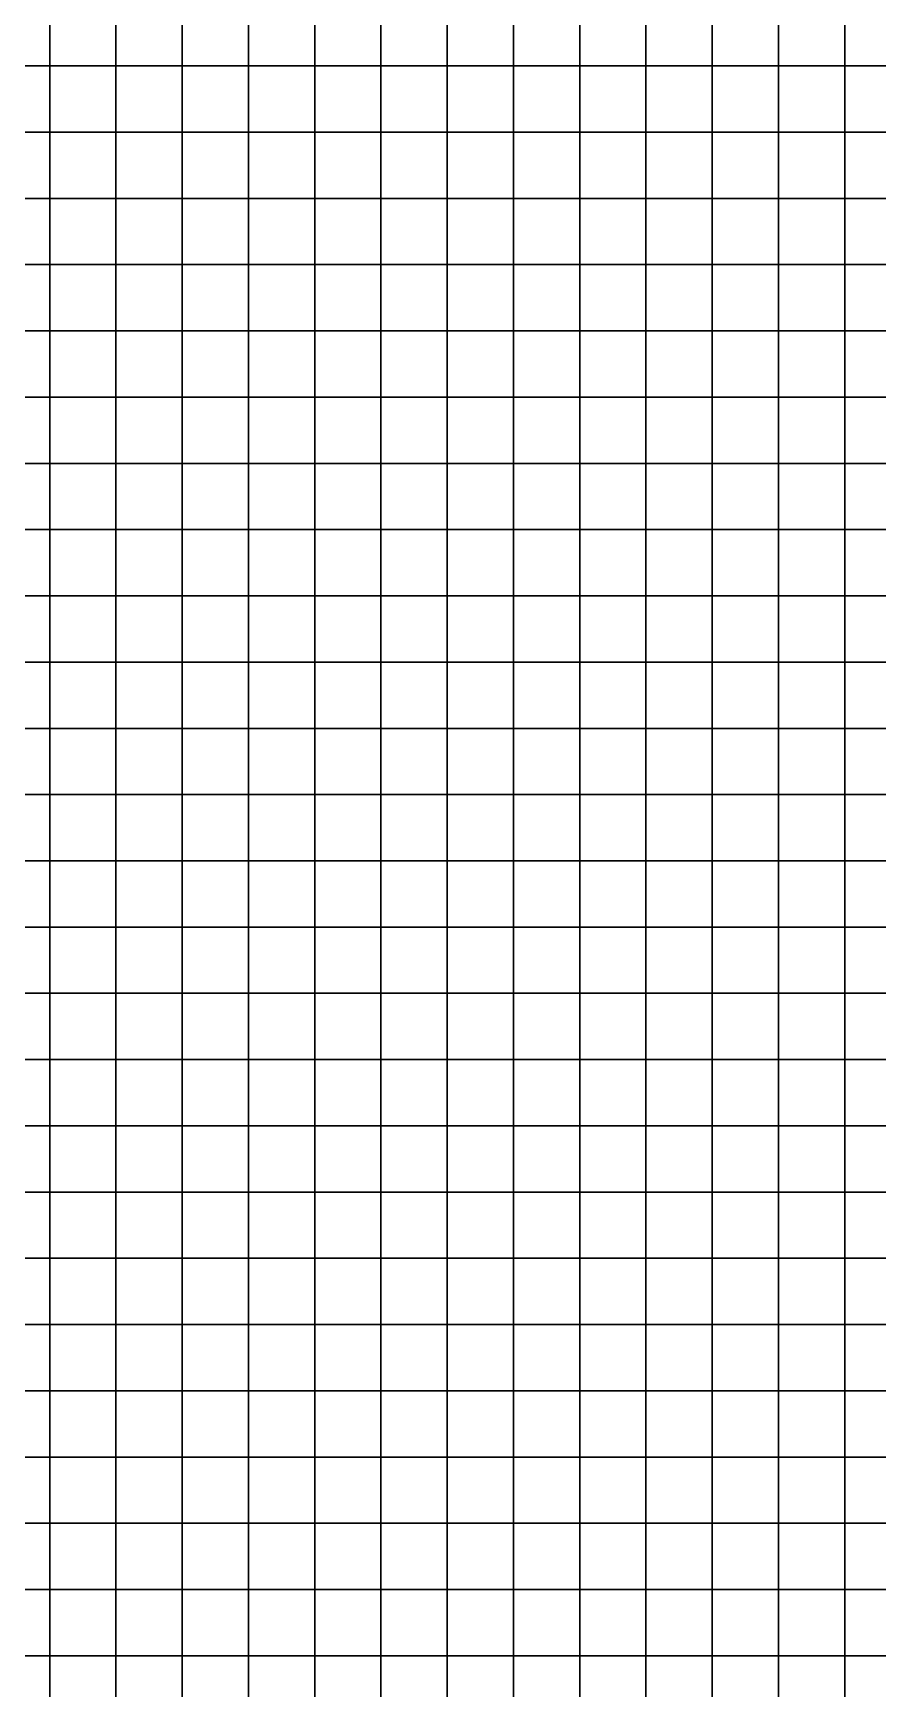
# Model space of a CAD drawing. Extents: x -32000 to 32000, y -32000 to 32000.
# Drawn here: x -7840 to 320, y 320 to 16317 of the extents above; entities that cross this region are included whole.
import ezdxf

# ---------------------------------------------------------------- set-up
doc = ezdxf.new("R2010")
doc.units = 0

msp = doc.modelspace()

# ---------------------------------------------------------------- linework, layer by layer
at = {"color": 1}
for points in [[(-8320, 16000, 2676.6584), (-7680, 16000, 2677.9839), (-7680, 16640, 2674.7839), (-8320, 16640, 2673.4585)], [(-7680, 16000, 2677.9839), (-7040, 16000, 2679.3093), (-7040, 16640, 2676.1094), (-7680, 16640, 2674.7839)], [(-7040, 16000, 2679.3093), (-6400.002, 16000, 2680.6348), (-6400.002, 16640, 2677.4348), (-7040, 16640, 2676.1094)], [(-6400.002, 16000, 2680.6348), (-5760, 16000, 2681.9602), (-5760, 16640, 2678.7603), (-6400.002, 16640, 2677.4348)], [(-5760, 16000, 2681.9602), (-5120, 16000, 2683.2856), (-5120, 16640, 2681.9602), (-5760, 16640, 2678.7603)], [(-5120, 16000, 2683.2856), (-4480.002, 16000, 2686.4856), (-4480.002, 16640, 2717.9482), (-5120, 16640, 2681.9602)], [(-4480.002, 16000, 2686.4856), (-3840, 16000, 2689.6855), (-3840, 16640, 2768.7256), (-4480.002, 16640, 2717.9482)], [(-3840, 16000, 2689.6855), (-3200, 16000, 2783.5112), (-3200, 16640, 3073.2659), (-3840, 16640, 2768.7256)], [(-3200, 16000, 2783.5112), (-2560.002, 16000, 3301.6514), (-2560.002, 16640, 3697.1755), (-3200, 16640, 3073.2659)], [(-2560.002, 16000, 3301.6514), (-1920, 16000, 4115.9502), (-1920, 16640, 4333.3623), (-2560.002, 16640, 3697.1755)], [(-1920, 16000, 4115.9502), (-1280, 16000, 4483.7148), (-1280, 16640, 4554.957), (-1920, 16640, 4333.3623)], [(-1280, 16000, 4483.7148), (-640.002, 16000, 4474.3867), (-640.002, 16640, 4554.9063), (-1280, 16640, 4554.957)], [(-640.002, 16000, 4474.3867), (0, 16000, 4552.2061), (0, 16640, 4740.5464), (-640.002, 16640, 4554.9063)], [(0, 16000, 4552.2061), (640, 16000, 4667.9346), (640, 16640, 4667.3774), (0, 16640, 4740.5464)], [(-8320, 15360, 2679.8584), (-7680, 15360, 2681.1838), (-7680, 16000, 2677.9839), (-8320, 16000, 2676.6584)], [(-7680, 15360, 2681.1838), (-7040, 15360, 2682.5093), (-7040, 16000, 2679.3093), (-7680, 16000, 2677.9839)], [(-7040, 15360, 2682.5093), (-6400.002, 15360, 2683.8347), (-6400.002, 16000, 2680.6348), (-7040, 16000, 2679.3093)], [(-6400.002, 15360, 2683.8347), (-5760, 15360, 2685.1602), (-5760, 16000, 2681.9602), (-6400.002, 16000, 2680.6348)], [(-5760, 15360, 2685.1602), (-5120, 15360, 2686.4856), (-5120, 16000, 2683.2856), (-5760, 16000, 2681.9602)], [(-5120, 15360, 2686.4856), (-4480.002, 15360, 2687.8108), (-4480.002, 16000, 2686.4856), (-5120, 16000, 2683.2856)], [(-4480.002, 15360, 2687.8108), (-3840, 15360, 2691.0107), (-3840, 16000, 2689.6855), (-4480.002, 16000, 2686.4856)], [(-3840, 15360, 2691.0107), (-3200, 15360, 2787.1189), (-3200, 16000, 2783.5112), (-3840, 16000, 2689.6855)], [(-3200, 15360, 2787.1189), (-2560.002, 15360, 3339.2808), (-2560.002, 16000, 3301.6514), (-3200, 16000, 2783.5112)], [(-2560.002, 15360, 3339.2808), (-1920, 15360, 3904.6409), (-1920, 16000, 4115.9502), (-2560.002, 16000, 3301.6514)], [(-1920, 15360, 3904.6409), (-1280, 15360, 3900.1987), (-1280, 16000, 4483.7148), (-1920, 16000, 4115.9502)], [(-1280, 15360, 3900.1987), (-640.002, 15360, 3851.186), (-640.002, 16000, 4474.3867), (-1280, 16000, 4483.7148)], [(-640.002, 15360, 3851.186), (0, 15360, 4013.6418), (0, 16000, 4552.2061), (-640.002, 16000, 4474.3867)], [(0, 15360, 4013.6418), (640, 15360, 4334.3408), (640, 16000, 4667.9346), (0, 16000, 4552.2061)], [(-8320, 14719.9961, 2683.0583), (-7680, 14719.9961, 2684.3838), (-7680, 15360, 2681.1838), (-8320, 15360, 2679.8584)], [(-7680, 14719.9961, 2684.3838), (-7040, 14719.9961, 2685.7092), (-7040, 15360, 2682.5093), (-7680, 15360, 2681.1838)], [(-7040, 14719.9961, 2685.7092), (-6400.002, 14719.9961, 2687.0347), (-6400.002, 15360, 2683.8347), (-7040, 15360, 2682.5093)], [(-6400.002, 14719.9961, 2687.0347), (-5760, 14719.9961, 2688.3601), (-5760, 15360, 2685.1602), (-6400.002, 15360, 2683.8347)], [(-5760, 14719.9961, 2688.3601), (-5120, 14719.9961, 2689.6855), (-5120, 15360, 2686.4856), (-5760, 15360, 2685.1602)], [(-5120, 14719.9961, 2689.6855), (-4480.002, 14719.9961, 2691.0107), (-4480.002, 15360, 2687.8108), (-5120, 15360, 2686.4856)], [(-4480.002, 14719.9961, 2691.0107), (-3840, 14719.9961, 2692.3362), (-3840, 15360, 2691.0107), (-4480.002, 15360, 2687.8108)], [(-3840, 14719.9961, 2692.3362), (-3200, 14719.9961, 2905.8733), (-3200, 15360, 2787.1189), (-3840, 15360, 2691.0107)], [(-3200, 14719.9961, 2905.8733), (-2560.002, 14719.9961, 3498.0706), (-2560.002, 15360, 3339.2808), (-3200, 15360, 2787.1189)], [(-2560.002, 14719.9961, 3498.0706), (-1920, 14719.9961, 3724.2817), (-1920, 15360, 3904.6409), (-2560.002, 15360, 3339.2808)], [(-1920, 14719.9961, 3724.2817), (-1280, 14719.9961, 3412.0002), (-1280, 15360, 3900.1987), (-1920, 15360, 3904.6409)], [(-1280, 14719.9961, 3412.0002), (-640.002, 14719.9961, 3410.6323), (-640.002, 15360, 3851.186), (-1280, 15360, 3900.1987)], [(-640.002, 14719.9961, 3410.6323), (0, 14719.9961, 3620.4224), (0, 15360, 4013.6418), (-640.002, 15360, 3851.186)], [(0, 14719.9961, 3620.4224), (640, 14719.9961, 3861.4575), (640, 15360, 4334.3408), (0, 15360, 4013.6418)], [(-8320, 14079.9961, 2686.2583), (-7680, 14079.9961, 2687.5837), (-7680, 14719.9961, 2684.3838), (-8320, 14719.9961, 2683.0583)], [(-7680, 14079.9961, 2687.5837), (-7040, 14079.9961, 2688.9092), (-7040, 14719.9961, 2685.7092), (-7680, 14719.9961, 2684.3838)], [(-7040, 14079.9961, 2688.9092), (-6400.002, 14079.9961, 2690.2346), (-6400.002, 14719.9961, 2687.0347), (-7040, 14719.9961, 2685.7092)], [(-6400.002, 14079.9961, 2690.2346), (-5760, 14079.9961, 2691.5601), (-5760, 14719.9961, 2688.3601), (-6400.002, 14719.9961, 2687.0347)], [(-5760, 14079.9961, 2691.5601), (-5120, 14079.9961, 2692.8855), (-5120, 14719.9961, 2689.6855), (-5760, 14719.9961, 2688.3601)], [(-5120, 14079.9961, 2692.8855), (-4480.002, 14079.9961, 2694.2109), (-4480.002, 14719.9961, 2691.0107), (-5120, 14719.9961, 2689.6855)], [(-4480.002, 14079.9961, 2694.2109), (-3840, 14079.9961, 2741.0667), (-3840, 14719.9961, 2692.3362), (-4480.002, 14719.9961, 2691.0107)], [(-3840, 14079.9961, 2741.0667), (-3200, 14079.9961, 3018.1846), (-3200, 14719.9961, 2905.8733), (-3840, 14719.9961, 2692.3362)], [(-3200, 14079.9961, 3018.1846), (-2560.002, 14079.9961, 3374.0098), (-2560.002, 14719.9961, 3498.0706), (-3200, 14719.9961, 2905.8733)], [(-2560.002, 14079.9961, 3374.0098), (-1920, 14079.9961, 3388.9824), (-1920, 14719.9961, 3724.2817), (-2560.002, 14719.9961, 3498.0706)], [(-1920, 14079.9961, 3388.9824), (-1280, 14079.9961, 3133.1187), (-1280, 14719.9961, 3412.0002), (-1920, 14719.9961, 3724.2817)], [(-1280, 14079.9961, 3133.1187), (-640.002, 14079.9961, 3202.5098), (-640.002, 14719.9961, 3410.6323), (-1280, 14719.9961, 3412.0002)], [(-640.002, 14079.9961, 3202.5098), (0, 14079.9961, 3413.7546), (0, 14719.9961, 3620.4224), (-640.002, 14719.9961, 3410.6323)], [(0, 14079.9961, 3413.7546), (640, 14079.9961, 3580.0293), (640, 14719.9961, 3861.4575), (0, 14719.9961, 3620.4224)], [(-8320, 13440, 2689.4583), (-7680, 13440, 2690.7837), (-7680, 14079.9961, 2687.5837), (-8320, 14079.9961, 2686.2583)], [(-7680, 13440, 2690.7837), (-7040, 13440, 2692.1091), (-7040, 14079.9961, 2688.9092), (-7680, 14079.9961, 2687.5837)], [(-7040, 13440, 2692.1091), (-6400.002, 13440, 2693.4346), (-6400.002, 14079.9961, 2690.2346), (-7040, 14079.9961, 2688.9092)], [(-6400.002, 13440, 2693.4346), (-5760, 13440, 2694.76), (-5760, 14079.9961, 2691.5601), (-6400.002, 14079.9961, 2690.2346)], [(-5760, 13440, 2694.76), (-5120, 13440, 2696.0854), (-5120, 14079.9961, 2692.8855), (-5760, 14079.9961, 2691.5601)], [(-5120, 13440, 2696.0854), (-4480.002, 13440, 2697.4109), (-4480.002, 14079.9961, 2694.2109), (-5120, 14079.9961, 2692.8855)], [(-4480.002, 13440, 2697.4109), (-3840, 13440, 2757.9075), (-3840, 14079.9961, 2741.0667), (-4480.002, 14079.9961, 2694.2109)], [(-3840, 13440, 2757.9075), (-3200, 13440, 2991.7991), (-3200, 14079.9961, 3018.1846), (-3840, 14079.9961, 2741.0667)], [(-3200, 13440, 2991.7991), (-2560.002, 13440, 3085.9121), (-2560.002, 14079.9961, 3374.0098), (-3200, 14079.9961, 3018.1846)], [(-2560.002, 13440, 3085.9121), (-1920, 13440, 2952.1948), (-1920, 14079.9961, 3388.9824), (-2560.002, 14079.9961, 3374.0098)], [(-1920, 13440, 2952.1948), (-1280, 13440, 2905.4316), (-1280, 14079.9961, 3133.1187), (-1920, 14079.9961, 3388.9824)], [(-1280, 13440, 2905.4316), (-640.002, 13440, 2973.8938), (-640.002, 14079.9961, 3202.5098), (-1280, 14079.9961, 3133.1187)], [(-640.002, 13440, 2973.8938), (0, 13440, 3080.8643), (0, 14079.9961, 3413.7546), (-640.002, 14079.9961, 3202.5098)], [(0, 13440, 3080.8643), (640, 13440, 3409.3162), (640, 14079.9961, 3580.0293), (0, 14079.9961, 3413.7546)], [(-8320, 12800, 2692.6582), (-7680, 12800, 2693.9836), (-7680, 13440, 2690.7837), (-8320, 13440, 2689.4583)], [(-7680, 12800, 2693.9836), (-7040, 12800, 2695.3091), (-7040, 13440, 2692.1091), (-7680, 13440, 2690.7837)], [(-7040, 12800, 2695.3091), (-6400.002, 12800, 2696.6345), (-6400.002, 13440, 2693.4346), (-7040, 13440, 2692.1091)], [(-6400.002, 12800, 2696.6345), (-5760, 12800, 2697.96), (-5760, 13440, 2694.76), (-6400.002, 13440, 2693.4346)], [(-5760, 12800, 2697.96), (-5120, 12800, 2699.2854), (-5120, 13440, 2696.0854), (-5760, 13440, 2694.76)], [(-5120, 12800, 2699.2854), (-4480.002, 12800, 2700.6108), (-4480.002, 13440, 2697.4109), (-5120, 13440, 2696.0854)], [(-4480.002, 12800, 2700.6108), (-3840, 12800, 2752.2656), (-3840, 13440, 2757.9075), (-4480.002, 13440, 2697.4109)], [(-3840, 12800, 2752.2656), (-3200, 12800, 2913.3777), (-3200, 13440, 2991.7991), (-3840, 13440, 2757.9075)], [(-3200, 12800, 2913.3777), (-2560.002, 12800, 2866.2651), (-2560.002, 13440, 3085.9121), (-3200, 13440, 2991.7991)], [(-2560.002, 12800, 2866.2651), (-1920, 12800, 2722.4614), (-1920, 13440, 2952.1948), (-2560.002, 13440, 3085.9121)], [(-1920, 12800, 2722.4614), (-1280, 12800, 2768.8477), (-1280, 13440, 2905.4316), (-1920, 13440, 2952.1948)], [(-1280, 12800, 2768.8477), (-640.002, 12800, 2791.1948), (-640.002, 13440, 2973.8938), (-1280, 13440, 2905.4316)], [(-640.002, 12800, 2791.1948), (0, 12800, 2792.5066), (0, 13440, 3080.8643), (-640.002, 13440, 2973.8938)], [(0, 12800, 2792.5066), (640, 12800, 3020.5596), (640, 13440, 3409.3162), (0, 13440, 3080.8643)], [(-8320, 12160, 2695.8579), (-7680, 12160, 2697.1836), (-7680, 12800, 2693.9836), (-8320, 12800, 2692.6582)], [(-7680, 12160, 2697.1836), (-7040, 12160, 2698.509), (-7040, 12800, 2695.3091), (-7680, 12800, 2693.9836)], [(-7040, 12160, 2698.509), (-6400.002, 12160, 2699.8345), (-6400.002, 12800, 2696.6345), (-7040, 12800, 2695.3091)], [(-6400.002, 12160, 2699.8345), (-5760, 12160, 2701.1599), (-5760, 12800, 2697.96), (-6400.002, 12800, 2696.6345)], [(-5760, 12160, 2701.1599), (-5120, 12160, 2702.4854), (-5120, 12800, 2699.2854), (-5760, 12800, 2697.96)], [(-5120, 12160, 2702.4854), (-4480.002, 12160, 2703.8108), (-4480.002, 12800, 2700.6108), (-5120, 12800, 2699.2854)], [(-4480.002, 12160, 2703.8108), (-3840, 12160, 2722.6592), (-3840, 12800, 2752.2656), (-4480.002, 12800, 2700.6108)], [(-3840, 12160, 2722.6592), (-3200, 12160, 2781.231), (-3200, 12800, 2913.3777), (-3840, 12800, 2752.2656)], [(-3200, 12160, 2781.231), (-2560.002, 12160, 2742.1765), (-2560.002, 12800, 2866.2651), (-3200, 12800, 2913.3777)], [(-2560.002, 12160, 2742.1765), (-1920, 12160, 2719.2615), (-1920, 12800, 2722.4614), (-2560.002, 12800, 2866.2651)], [(-1920, 12160, 2719.2615), (-1280, 12160, 2722.4614), (-1280, 12800, 2768.8477), (-1920, 12800, 2722.4614)], [(-1280, 12160, 2722.4614), (-640.002, 12160, 2725.6614), (-640.002, 12800, 2791.1948), (-1280, 12800, 2768.8477)], [(-640.002, 12160, 2725.6614), (0, 12160, 2755.7168), (0, 12800, 2792.5066), (-640.002, 12800, 2791.1948)], [(0, 12160, 2755.7168), (640, 12160, 2868.9165), (640, 12800, 3020.5596), (0, 12800, 2792.5066)], [(-8320, 11520, 2699.0579), (-7680, 11520, 2700.3835), (-7680, 12160, 2697.1836), (-8320, 12160, 2695.8579)], [(-7680, 11520, 2700.3835), (-7040, 11520, 2701.709), (-7040, 12160, 2698.509), (-7680, 12160, 2697.1836)], [(-7040, 11520, 2701.709), (-6400.002, 11520, 2703.0344), (-6400.002, 12160, 2699.8345), (-7040, 12160, 2698.509)], [(-6400.002, 11520, 2703.0344), (-5760, 11520, 2704.3599), (-5760, 12160, 2701.1599), (-6400.002, 12160, 2699.8345)], [(-5760, 11520, 2704.3599), (-5120, 11520, 2705.6853), (-5120, 12160, 2702.4854), (-5760, 12160, 2701.1599)], [(-5120, 11520, 2705.6853), (-4480.002, 11520, 2707.0107), (-4480.002, 12160, 2703.8108), (-5120, 12160, 2702.4854)], [(-4480.002, 11520, 2707.0107), (-3840, 11520, 2708.3362), (-3840, 12160, 2722.6592), (-4480.002, 12160, 2703.8108)], [(-3840, 11520, 2708.3362), (-3200, 11520, 2711.5361), (-3200, 12160, 2781.231), (-3840, 12160, 2722.6592)], [(-3200, 11520, 2711.5361), (-2560.002, 11520, 2714.7361), (-2560.002, 12160, 2742.1765), (-3200, 12160, 2781.231)], [(-2560.002, 11520, 2714.7361), (-1920, 11520, 2717.936), (-1920, 12160, 2719.2615), (-2560.002, 12160, 2742.1765)], [(-1920, 11520, 2717.936), (-1280, 11520, 2721.136), (-1280, 12160, 2722.4614), (-1920, 12160, 2719.2615)], [(-1280, 11520, 2721.136), (-640.002, 11520, 2750.072), (-640.002, 12160, 2725.6614), (-1280, 12160, 2722.4614)], [(-640.002, 11520, 2750.072), (0, 11520, 2822.7976), (0, 12160, 2755.7168), (-640.002, 12160, 2725.6614)], [(0, 11520, 2822.7976), (640, 11520, 2990.3225), (640, 12160, 2868.9165), (0, 12160, 2755.7168)], [(-8320, 10879.9961, 2702.2578), (-7680, 10879.9961, 2704.6182), (-7680, 11520, 2700.3835), (-8320, 11520, 2699.0579)], [(-7680, 10879.9961, 2704.6182), (-7040, 10879.9961, 2715.9534), (-7040, 11520, 2701.709), (-7680, 11520, 2700.3835)], [(-7040, 10879.9961, 2715.9534), (-6400.002, 10879.9961, 2706.2344), (-6400.002, 11520, 2703.0344), (-7040, 11520, 2701.709)], [(-6400.002, 10879.9961, 2706.2344), (-5760, 10879.9961, 2707.5598), (-5760, 11520, 2704.3599), (-6400.002, 11520, 2703.0344)], [(-5760, 10879.9961, 2707.5598), (-5120, 10879.9961, 2708.8853), (-5120, 11520, 2705.6853), (-5760, 11520, 2704.3599)], [(-5120, 10879.9961, 2708.8853), (-4480.002, 10879.9961, 2710.2107), (-4480.002, 11520, 2707.0107), (-5120, 11520, 2705.6853)], [(-4480.002, 10879.9961, 2710.2107), (-3840, 10879.9961, 2711.5361), (-3840, 11520, 2708.3362), (-4480.002, 11520, 2707.0107)], [(-3840, 10879.9961, 2711.5361), (-3200, 10879.9961, 2712.8613), (-3200, 11520, 2711.5361), (-3840, 11520, 2708.3362)], [(-3200, 10879.9961, 2712.8613), (-2560.002, 10879.9961, 2716.0615), (-2560.002, 11520, 2714.7361), (-3200, 11520, 2711.5361)], [(-2560.002, 10879.9961, 2716.0615), (-1920, 10879.9961, 2719.2615), (-1920, 11520, 2717.936), (-2560.002, 11520, 2714.7361)], [(-1920, 10879.9961, 2719.2615), (-1280, 10879.9961, 2749.792), (-1280, 11520, 2721.136), (-1920, 11520, 2717.936)], [(-1280, 10879.9961, 2749.792), (-640.002, 10879.9961, 2797.1082), (-640.002, 11520, 2750.072), (-1280, 11520, 2721.136)], [(-640.002, 10879.9961, 2797.1082), (0, 10879.9961, 2821.1709), (0, 11520, 2822.7976), (-640.002, 11520, 2750.072)], [(0, 10879.9961, 2821.1709), (640, 10879.9961, 2897.8728), (640, 11520, 2990.3225), (0, 11520, 2822.7976)], [(-8320, 10239.9961, 2709.2329), (-7680, 10239.9961, 2849.595), (-7680, 10879.9961, 2704.6182), (-8320, 10879.9961, 2702.2578)], [(-7680, 10239.9961, 2849.595), (-7040, 10239.9961, 2871.9163), (-7040, 10879.9961, 2715.9534), (-7680, 10879.9961, 2704.6182)], [(-7040, 10239.9961, 2871.9163), (-6400.002, 10239.9961, 2739.3662), (-6400.002, 10879.9961, 2706.2344), (-7040, 10879.9961, 2715.9534)], [(-6400.002, 10239.9961, 2739.3662), (-5760, 10239.9961, 2710.7598), (-5760, 10879.9961, 2707.5598), (-6400.002, 10879.9961, 2706.2344)], [(-5760, 10239.9961, 2710.7598), (-5120, 10239.9961, 2712.0852), (-5120, 10879.9961, 2708.8853), (-5760, 10879.9961, 2707.5598)], [(-5120, 10239.9961, 2712.0852), (-4480.002, 10239.9961, 2713.4106), (-4480.002, 10879.9961, 2710.2107), (-5120, 10879.9961, 2708.8853)], [(-4480.002, 10239.9961, 2713.4106), (-3840, 10239.9961, 2714.7361), (-3840, 10879.9961, 2711.5361), (-4480.002, 10879.9961, 2710.2107)], [(-3840, 10239.9961, 2714.7361), (-3200, 10239.9961, 2716.0615), (-3200, 10879.9961, 2712.8613), (-3840, 10879.9961, 2711.5361)], [(-3200, 10239.9961, 2716.0615), (-2560.002, 10239.9961, 2717.3867), (-2560.002, 10879.9961, 2716.0615), (-3200, 10879.9961, 2712.8613)], [(-2560.002, 10239.9961, 2717.3867), (-1920, 10239.9961, 2738.2256), (-1920, 10879.9961, 2719.2615), (-2560.002, 10879.9961, 2716.0615)], [(-1920, 10239.9961, 2738.2256), (-1280, 10239.9961, 2831.8442), (-1280, 10879.9961, 2749.792), (-1920, 10879.9961, 2719.2615)], [(-1280, 10239.9961, 2831.8442), (-640.002, 10239.9961, 2910.0623), (-640.002, 10879.9961, 2797.1082), (-1280, 10879.9961, 2749.792)], [(-640.002, 10239.9961, 2910.0623), (0, 10239.9961, 2978.2788), (0, 10879.9961, 2821.1709), (-640.002, 10879.9961, 2797.1082)], [(0, 10239.9961, 2978.2788), (640, 10239.9961, 3180.1326), (640, 10879.9961, 2897.8728), (0, 10879.9961, 2821.1709)], [(-8320, 9600, 2825.8416), (-7680, 9600, 3094.3901), (-7680, 10239.9961, 2849.595), (-8320, 10239.9961, 2709.2329)], [(-7680, 9600, 3094.3901), (-7040, 9600, 3065.8403), (-7040, 10239.9961, 2871.9163), (-7680, 10239.9961, 2849.595)], [(-7040, 9600, 3065.8403), (-6400.002, 9600, 2810.5071), (-6400.002, 10239.9961, 2739.3662), (-7040, 10239.9961, 2871.9163)], [(-6400.002, 9600, 2810.5071), (-5760, 9600, 2713.9597), (-5760, 10239.9961, 2710.7598), (-6400.002, 10239.9961, 2739.3662)], [(-5760, 9600, 2713.9597), (-5120, 9600, 2715.2852), (-5120, 10239.9961, 2712.0852), (-5760, 10239.9961, 2710.7598)], [(-5120, 9600, 2715.2852), (-4480.002, 9600, 2716.6106), (-4480.002, 10239.9961, 2713.4106), (-5120, 10239.9961, 2712.0852)], [(-4480.002, 9600, 2716.6106), (-3840, 9600, 2717.936), (-3840, 10239.9961, 2714.7361), (-4480.002, 10239.9961, 2713.4106)], [(-3840, 9600, 2717.936), (-3200, 9600, 2719.2615), (-3200, 10239.9961, 2716.0615), (-3840, 10239.9961, 2714.7361)], [(-3200, 9600, 2719.2615), (-2560.002, 9600, 2720.5867), (-2560.002, 10239.9961, 2717.3867), (-3200, 10239.9961, 2716.0615)], [(-2560.002, 9600, 2720.5867), (-1920, 9600, 2811.1982), (-1920, 10239.9961, 2738.2256), (-2560.002, 10239.9961, 2717.3867)], [(-1920, 9600, 2811.1982), (-1280, 9600, 2963.8694), (-1280, 10239.9961, 2831.8442), (-1920, 10239.9961, 2738.2256)], [(-1280, 9600, 2963.8694), (-640.002, 9600, 3070.489), (-640.002, 10239.9961, 2910.0623), (-1280, 10239.9961, 2831.8442)], [(-640.002, 9600, 3070.489), (0, 9600, 3225.0671), (0, 10239.9961, 2978.2788), (-640.002, 10239.9961, 2910.0623)], [(0, 9600, 3225.0671), (640, 9600, 3652.3198), (640, 10239.9961, 3180.1326), (0, 10239.9961, 2978.2788)], [(-8320, 8960, 2944.4399), (-7680, 8960, 3189.9019), (-7680, 9600, 3094.3901), (-8320, 9600, 2825.8416)], [(-7680, 8960, 3189.9019), (-7040, 8960, 3126.6052), (-7040, 9600, 3065.8403), (-7680, 9600, 3094.3901)], [(-7040, 8960, 3126.6052), (-6400.002, 8960, 2914.8643), (-6400.002, 9600, 2810.5071), (-7040, 9600, 3065.8403)], [(-6400.002, 8960, 2914.8643), (-5760, 8960, 2756.4141), (-5760, 9600, 2713.9597), (-6400.002, 9600, 2810.5071)], [(-5760, 8960, 2756.4141), (-5120, 8960, 2718.4851), (-5120, 9600, 2715.2852), (-5760, 9600, 2713.9597)], [(-5120, 8960, 2718.4851), (-4480.002, 8960, 2719.8105), (-4480.002, 9600, 2716.6106), (-5120, 9600, 2715.2852)], [(-4480.002, 8960, 2719.8105), (-3840, 8960, 2721.136), (-3840, 9600, 2717.936), (-4480.002, 9600, 2716.6106)], [(-3840, 8960, 2721.136), (-3200, 8960, 2722.4614), (-3200, 9600, 2719.2615), (-3840, 9600, 2717.936)], [(-3200, 8960, 2722.4614), (-2560.002, 8960, 2723.7866), (-2560.002, 9600, 2720.5867), (-3200, 9600, 2719.2615)], [(-2560.002, 8960, 2723.7866), (-1920, 8960, 2827.9526), (-1920, 9600, 2811.1982), (-2560.002, 9600, 2720.5867)], [(-1920, 8960, 2827.9526), (-1280, 8960, 3062.9761), (-1280, 9600, 2963.8694), (-1920, 9600, 2811.1982)], [(-1280, 8960, 3062.9761), (-640.002, 8960, 3418.4543), (-640.002, 9600, 3070.489), (-1280, 9600, 2963.8694)], [(-640.002, 8960, 3418.4543), (0, 8960, 3632.908), (0, 9600, 3225.0671), (-640.002, 9600, 3070.489)], [(0, 8960, 3632.908), (640, 8960, 3950.114), (640, 9600, 3652.3198), (0, 9600, 3225.0671)], [(-8320, 8320, 2819.1172), (-7680, 8320, 2916.8591), (-7680, 8960, 3189.9019), (-8320, 8960, 2944.4399)], [(-7680, 8320, 2916.8591), (-7040, 8320, 2935.9246), (-7040, 8960, 3126.6052), (-7680, 8960, 3189.9019)], [(-7040, 8320, 2935.9246), (-6400.002, 8320, 3004.228), (-6400.002, 8960, 2914.8643), (-7040, 8960, 3126.6052)], [(-6400.002, 8320, 3004.228), (-5760, 8320, 2969.6355), (-5760, 8960, 2756.4141), (-6400.002, 8960, 2914.8643)], [(-5760, 8320, 2969.6355), (-5120, 8320, 2834.908), (-5120, 8960, 2718.4851), (-5760, 8960, 2756.4141)], [(-5120, 8320, 2834.908), (-4480.002, 8320, 2750.5828), (-4480.002, 8960, 2719.8105), (-5120, 8960, 2718.4851)], [(-4480.002, 8320, 2750.5828), (-3840, 8320, 2724.3359), (-3840, 8960, 2721.136), (-4480.002, 8960, 2719.8105)], [(-3840, 8320, 2724.3359), (-3200, 8320, 2725.6614), (-3200, 8960, 2722.4614), (-3840, 8960, 2721.136)], [(-3200, 8320, 2725.6614), (-2560.002, 8320, 2726.9868), (-2560.002, 8960, 2723.7866), (-3200, 8960, 2722.4614)], [(-2560.002, 8320, 2726.9868), (-1920, 8320, 2855.4717), (-1920, 8960, 2827.9526), (-2560.002, 8960, 2723.7866)], [(-1920, 8320, 2855.4717), (-1280, 8320, 3288.7852), (-1280, 8960, 3062.9761), (-1920, 8960, 2827.9526)], [(-1280, 8320, 3288.7852), (-640.002, 8320, 3878.6167), (-640.002, 8960, 3418.4543), (-1280, 8960, 3062.9761)], [(-640.002, 8320, 3878.6167), (0, 8320, 4091.8113), (0, 8960, 3632.908), (-640.002, 8960, 3418.4543)], [(0, 8320, 4091.8113), (640, 8320, 4136.8955), (640, 8960, 3950.114), (0, 8960, 3632.908)], [(-8320, 7680, 2718.2578), (-7680, 7680, 2721.4578), (-7680, 8320, 2916.8591), (-8320, 8320, 2819.1172)], [(-7680, 7680, 2721.4578), (-7040, 7680, 2744.7844), (-7040, 8320, 2935.9246), (-7680, 8320, 2916.8591)], [(-7040, 7680, 2744.7844), (-6400.002, 7680, 2863.085), (-6400.002, 8320, 3004.228), (-7040, 8320, 2935.9246)], [(-6400.002, 7680, 2863.085), (-5760, 7680, 2944.1917), (-5760, 8320, 2969.6355), (-6400.002, 8320, 3004.228)], [(-5760, 7680, 2944.1917), (-5120, 7680, 2940.0264), (-5120, 8320, 2834.908), (-5760, 8320, 2969.6355)], [(-5120, 7680, 2940.0264), (-4480.002, 7680, 2946.9766), (-4480.002, 8320, 2750.5828), (-5120, 8320, 2834.908)], [(-4480.002, 7680, 2946.9766), (-3840, 7680, 2940.2849), (-3840, 8320, 2724.3359), (-4480.002, 8320, 2750.5828)], [(-3840, 7680, 2940.2849), (-3200, 7680, 2848.2739), (-3200, 8320, 2725.6614), (-3840, 8320, 2724.3359)], [(-3200, 7680, 2848.2739), (-2560.002, 7680, 2872.2869), (-2560.002, 8320, 2726.9868), (-3200, 8320, 2725.6614)], [(-2560.002, 7680, 2872.2869), (-1920, 7680, 3231.4326), (-1920, 8320, 2855.4717), (-2560.002, 8320, 2726.9868)], [(-1920, 7680, 3231.4326), (-1280, 7680, 3769.4907), (-1280, 8320, 3288.7852), (-1920, 8320, 2855.4717)], [(-1280, 7680, 3769.4907), (-640.002, 7680, 4180.2422), (-640.002, 8320, 3878.6167), (-1280, 8320, 3288.7852)], [(-640.002, 7680, 4180.2422), (0, 7680, 4249.9268), (0, 8320, 4091.8113), (-640.002, 8320, 3878.6167)], [(0, 7680, 4249.9268), (640, 7680, 4162.5288), (640, 8320, 4136.8955), (0, 8320, 4091.8113)], [(-8320, 7040, 2721.4578), (-7680, 7040, 2722.7832), (-7680, 7680, 2721.4578), (-8320, 7680, 2718.2578)], [(-7680, 7040, 2722.7832), (-7040, 7040, 2725.9832), (-7040, 7680, 2744.7844), (-7680, 7680, 2721.4578)], [(-7040, 7040, 2725.9832), (-6400.002, 7040, 2729.1831), (-6400.002, 7680, 2863.085), (-7040, 7680, 2744.7844)], [(-6400.002, 7040, 2729.1831), (-5760, 7040, 2746.4897), (-5760, 7680, 2944.1917), (-6400.002, 7680, 2863.085)], [(-5760, 7040, 2746.4897), (-5120, 7040, 2872.4587), (-5120, 7680, 2940.0264), (-5760, 7680, 2944.1917)], [(-5120, 7040, 2872.4587), (-4480.002, 7040, 3052.5112), (-4480.002, 7680, 2946.9766), (-5120, 7680, 2940.0264)], [(-4480.002, 7040, 3052.5112), (-3840, 7040, 3235.2986), (-3840, 7680, 2940.2849), (-4480.002, 7680, 2946.9766)], [(-3840, 7040, 3235.2986), (-3200, 7040, 3296.1704), (-3200, 7680, 2848.2739), (-3840, 7680, 2940.2849)], [(-3200, 7040, 3296.1704), (-2560.002, 7040, 3414.9163), (-2560.002, 7680, 2872.2869), (-3200, 7680, 2848.2739)], [(-2560.002, 7040, 3414.9163), (-1920, 7040, 3878.9924), (-1920, 7680, 3231.4326), (-2560.002, 7680, 2872.2869)], [(-1920, 7040, 3878.9924), (-1280, 7040, 4209.29), (-1280, 7680, 3769.4907), (-1920, 7680, 3231.4326)], [(-1280, 7040, 4209.29), (-640.002, 7040, 4250.5552), (-640.002, 7680, 4180.2422), (-1280, 7680, 3769.4907)], [(-640.002, 7040, 4250.5552), (0, 7040, 4187.751), (0, 7680, 4249.9268), (-640.002, 7680, 4180.2422)], [(0, 7040, 4187.751), (640, 7040, 4165.7285), (640, 7680, 4162.5288), (0, 7680, 4249.9268)], [(-8320, 6399.9961, 2724.6577), (-7680, 6399.9961, 2725.9832), (-7680, 7040, 2722.7832), (-8320, 7040, 2721.4578)], [(-7680, 6399.9961, 2725.9832), (-7040, 6399.9961, 2727.3083), (-7040, 7040, 2725.9832), (-7680, 7040, 2722.7832)], [(-7040, 6399.9961, 2727.3083), (-6400.002, 6399.9961, 2730.5083), (-6400.002, 7040, 2729.1831), (-7040, 7040, 2725.9832)], [(-6400.002, 6399.9961, 2730.5083), (-5760, 6399.9961, 2733.7085), (-5760, 7040, 2746.4897), (-6400.002, 7040, 2729.1831)], [(-5760, 6399.9961, 2733.7085), (-5120, 6399.9961, 2826.9368), (-5120, 7040, 2872.4587), (-5760, 7040, 2746.4897)], [(-5120, 6399.9961, 2826.9368), (-4480.002, 6399.9961, 2977.4858), (-4480.002, 7040, 3052.5112), (-5120, 7040, 2872.4587)], [(-4480.002, 6399.9961, 2977.4858), (-3840, 6399.9961, 3216.1006), (-3840, 7040, 3235.2986), (-4480.002, 7040, 3052.5112)], [(-3840, 6399.9961, 3216.1006), (-3200, 6399.9961, 3607.4963), (-3200, 7040, 3296.1704), (-3840, 7040, 3235.2986)], [(-3200, 6399.9961, 3607.4963), (-2560.002, 6399.9961, 4012.2493), (-2560.002, 7040, 3414.9163), (-3200, 7040, 3296.1704)], [(-2560.002, 6399.9961, 4012.2493), (-1920, 6399.9961, 4357.2798), (-1920, 7040, 3878.9924), (-2560.002, 7040, 3414.9163)], [(-1920, 6399.9961, 4357.2798), (-1280, 6399.9961, 4361.3052), (-1280, 7040, 4209.29), (-1920, 7040, 3878.9924)], [(-1280, 6399.9961, 4361.3052), (-640.002, 6399.9961, 4253.0396), (-640.002, 7040, 4250.5552), (-1280, 7040, 4209.29)], [(-640.002, 6399.9961, 4253.0396), (0, 6399.9961, 4177.25), (0, 7040, 4187.751), (-640.002, 7040, 4250.5552)], [(0, 6399.9961, 4177.25), (640, 6399.9961, 4168.9292), (640, 7040, 4165.7285), (0, 7040, 4187.751)], [(-8320, 5760, 2727.8577), (-7680, 5760, 2729.1831), (-7680, 6399.9961, 2725.9832), (-8320, 6399.9961, 2724.6577)], [(-7680, 5760, 2729.1831), (-7040, 5760, 2730.5083), (-7040, 6399.9961, 2727.3083), (-7680, 6399.9961, 2725.9832)], [(-7040, 5760, 2730.5083), (-6400.002, 5760, 2731.8337), (-6400.002, 6399.9961, 2730.5083), (-7040, 6399.9961, 2727.3083)], [(-6400.002, 5760, 2731.8337), (-5760, 5760, 2735.0337), (-5760, 6399.9961, 2733.7085), (-6400.002, 6399.9961, 2730.5083)], [(-5760, 5760, 2735.0337), (-5120, 5760, 2766.6194), (-5120, 6399.9961, 2826.9368), (-5760, 6399.9961, 2733.7085)], [(-5120, 5760, 2766.6194), (-4480.002, 5760, 2971.6741), (-4480.002, 6399.9961, 2977.4858), (-5120, 6399.9961, 2826.9368)], [(-4480.002, 5760, 2971.6741), (-3840, 5760, 3318.0298), (-3840, 6399.9961, 3216.1006), (-4480.002, 6399.9961, 2977.4858)], [(-3840, 5760, 3318.0298), (-3200, 5760, 3741.7473), (-3200, 6399.9961, 3607.4963), (-3840, 6399.9961, 3216.1006)], [(-3200, 5760, 3741.7473), (-2560.002, 5760, 4197.353), (-2560.002, 6399.9961, 4012.2493), (-3200, 6399.9961, 3607.4963)], [(-2560.002, 5760, 4197.353), (-1920, 5760, 4454.9741), (-1920, 6399.9961, 4357.2798), (-2560.002, 6399.9961, 4012.2493)], [(-1920, 5760, 4454.9741), (-1280, 5760, 4377.8867), (-1280, 6399.9961, 4361.3052), (-1920, 6399.9961, 4357.2798)], [(-1280, 5760, 4377.8867), (-640.002, 5760, 4247.6001), (-640.002, 6399.9961, 4253.0396), (-1280, 6399.9961, 4361.3052)], [(-640.002, 5760, 4247.6001), (0, 5760, 4185.5005), (0, 6399.9961, 4177.25), (-640.002, 6399.9961, 4253.0396)], [(0, 5760, 4185.5005), (640, 5760, 4176.1265), (640, 6399.9961, 4168.9292), (0, 6399.9961, 4177.25)], [(-8320, 5120, 2731.0576), (-7680, 5120, 2732.3831), (-7680, 5760, 2729.1831), (-8320, 5760, 2727.8577)], [(-7680, 5120, 2732.3831), (-7040, 5120, 2733.7085), (-7040, 5760, 2730.5083), (-7680, 5760, 2729.1831)], [(-7040, 5120, 2733.7085), (-6400.002, 5120, 2735.0337), (-6400.002, 5760, 2731.8337), (-7040, 5760, 2730.5083)], [(-6400.002, 5120, 2735.0337), (-5760, 5120, 2736.3594), (-5760, 5760, 2735.0337), (-6400.002, 5760, 2731.8337)], [(-5760, 5120, 2736.3594), (-5120, 5120, 2739.5591), (-5120, 5760, 2766.6194), (-5760, 5760, 2735.0337)], [(-5120, 5120, 2739.5591), (-4480.002, 5120, 2880.2485), (-4480.002, 5760, 2971.6741), (-5120, 5760, 2766.6194)], [(-4480.002, 5120, 2880.2485), (-3840, 5120, 3371.8938), (-3840, 5760, 3318.0298), (-4480.002, 5760, 2971.6741)], [(-3840, 5120, 3371.8938), (-3200, 5120, 3931.4197), (-3200, 5760, 3741.7473), (-3840, 5760, 3318.0298)], [(-3200, 5120, 3931.4197), (-2560.002, 5120, 4210.9214), (-2560.002, 5760, 4197.353), (-3200, 5760, 3741.7473)], [(-2560.002, 5120, 4210.9214), (-1920, 5120, 4350.1719), (-1920, 5760, 4454.9741), (-2560.002, 5760, 4197.353)], [(-1920, 5120, 4350.1719), (-1280, 5120, 4426.708), (-1280, 5760, 4377.8867), (-1920, 5760, 4454.9741)], [(-1280, 5120, 4426.708), (-640.002, 5120, 4304.3931), (-640.002, 5760, 4247.6001), (-1280, 5760, 4377.8867)], [(-640.002, 5120, 4304.3931), (0, 5120, 4195.8164), (0, 5760, 4185.5005), (-640.002, 5760, 4247.6001)], [(0, 5120, 4195.8164), (640, 5120, 4186.4858), (640, 5760, 4176.1265), (0, 5760, 4185.5005)], [(-8320, 4480, 2734.2576), (-7680, 4480, 2735.583), (-7680, 5120, 2732.3831), (-8320, 5120, 2731.0576)], [(-7680, 4480, 2735.583), (-7040, 4480, 2736.9084), (-7040, 5120, 2733.7085), (-7680, 5120, 2732.3831)], [(-7040, 4480, 2736.9084), (-6400.002, 4480, 2738.2336), (-6400.002, 5120, 2735.0337), (-7040, 5120, 2733.7085)], [(-6400.002, 4480, 2738.2336), (-5760, 4480, 2739.5591), (-5760, 5120, 2736.3594), (-6400.002, 5120, 2735.0337)], [(-5760, 4480, 2739.5591), (-5120, 4480, 2740.8848), (-5120, 5120, 2739.5591), (-5760, 5120, 2736.3594)], [(-5120, 4480, 2740.8848), (-4480.002, 4480, 2755.5195), (-4480.002, 5120, 2880.2485), (-5120, 5120, 2739.5591)], [(-4480.002, 4480, 2755.5195), (-3840, 4480, 3084.2202), (-3840, 5120, 3371.8938), (-4480.002, 5120, 2880.2485)], [(-3840, 4480, 3084.2202), (-3200, 4480, 3659.866), (-3200, 5120, 3931.4197), (-3840, 5120, 3371.8938)], [(-3200, 4480, 3659.866), (-2560.002, 4480, 3966.2612), (-2560.002, 5120, 4210.9214), (-3200, 5120, 3931.4197)], [(-2560.002, 4480, 3966.2612), (-1920, 4480, 4178.48), (-1920, 5120, 4350.1719), (-2560.002, 5120, 4210.9214)], [(-1920, 4480, 4178.48), (-1280, 4480, 4402.1807), (-1280, 5120, 4426.708), (-1920, 5120, 4350.1719)], [(-1280, 4480, 4402.1807), (-640.002, 4480, 4386.1162), (-640.002, 5120, 4304.3931), (-1280, 5120, 4426.708)], [(-640.002, 4480, 4386.1162), (0, 4480, 4263.1421), (0, 5120, 4195.8164), (-640.002, 5120, 4304.3931)], [(0, 4480, 4263.1421), (640, 4480, 4216.5723), (640, 5120, 4186.4858), (0, 5120, 4195.8164)], [(-8320, 3840, 2737.4575), (-7680, 3840, 2738.783), (-7680, 4480, 2735.583), (-8320, 4480, 2734.2576)], [(-7680, 3840, 2738.783), (-7040, 3840, 2740.1084), (-7040, 4480, 2736.9084), (-7680, 4480, 2735.583)], [(-7040, 3840, 2740.1084), (-6400.002, 3840, 2741.4336), (-6400.002, 4480, 2738.2336), (-7040, 4480, 2736.9084)], [(-6400.002, 3840, 2741.4336), (-5760, 3840, 2742.759), (-5760, 4480, 2739.5591), (-6400.002, 4480, 2738.2336)], [(-5760, 3840, 2742.759), (-5120, 3840, 2744.0847), (-5120, 4480, 2740.8848), (-5760, 4480, 2739.5591)], [(-5120, 3840, 2744.0847), (-4480.002, 3840, 2745.4102), (-4480.002, 4480, 2755.5195), (-5120, 4480, 2740.8848)], [(-4480.002, 3840, 2745.4102), (-3840, 3840, 2953.1882), (-3840, 4480, 3084.2202), (-4480.002, 4480, 2755.5195)], [(-3840, 3840, 2953.1882), (-3200, 3840, 3374.2183), (-3200, 4480, 3659.866), (-3840, 4480, 3084.2202)], [(-3200, 3840, 3374.2183), (-2560.002, 3840, 3682.8723), (-2560.002, 4480, 3966.2612), (-3200, 4480, 3659.866)], [(-2560.002, 3840, 3682.8723), (-1920, 3840, 3991.7549), (-1920, 4480, 4178.48), (-2560.002, 4480, 3966.2612)], [(-1920, 3840, 3991.7549), (-1280, 3840, 4358.5449), (-1280, 4480, 4402.1807), (-1920, 4480, 4178.48)], [(-1280, 3840, 4358.5449), (-640.002, 3840, 4469.9854), (-640.002, 4480, 4386.1162), (-1280, 4480, 4402.1807)], [(-640.002, 3840, 4469.9854), (0, 3840, 4428.6709), (0, 4480, 4263.1421), (-640.002, 4480, 4386.1162)], [(0, 3840, 4428.6709), (640, 3840, 4422.2842), (640, 4480, 4216.5723), (0, 4480, 4263.1421)], [(-8320, 3200, 2740.6575), (-7680, 3200, 2741.9829), (-7680, 3840, 2738.783), (-8320, 3840, 2737.4575)], [(-7680, 3200, 2741.9829), (-7040, 3200, 2743.3083), (-7040, 3840, 2740.1084), (-7680, 3840, 2738.783)], [(-7040, 3200, 2743.3083), (-6400.002, 3200, 2744.6338), (-6400.002, 3840, 2741.4336), (-7040, 3840, 2740.1084)], [(-6400.002, 3200, 2744.6338), (-5760, 3200, 2745.959), (-5760, 3840, 2742.759), (-6400.002, 3840, 2741.4336)], [(-5760, 3200, 2745.959), (-5120, 3200, 2747.2847), (-5120, 3840, 2744.0847), (-5760, 3840, 2742.759)], [(-5120, 3200, 2747.2847), (-4480.002, 3200, 2783.1714), (-4480.002, 3840, 2745.4102), (-5120, 3840, 2744.0847)], [(-4480.002, 3200, 2783.1714), (-3840, 3200, 2990.4988), (-3840, 3840, 2953.1882), (-4480.002, 3840, 2745.4102)], [(-3840, 3200, 2990.4988), (-3200, 3200, 3257.7629), (-3200, 3840, 3374.2183), (-3840, 3840, 2953.1882)], [(-3200, 3200, 3257.7629), (-2560.002, 3200, 3526.3313), (-2560.002, 3840, 3682.8723), (-3200, 3840, 3374.2183)], [(-2560.002, 3200, 3526.3313), (-1920, 3200, 3791.0767), (-1920, 3840, 3991.7549), (-2560.002, 3840, 3682.8723)], [(-1920, 3200, 3791.0767), (-1280, 3200, 4202.6475), (-1280, 3840, 4358.5449), (-1920, 3840, 3991.7549)], [(-1280, 3200, 4202.6475), (-640.002, 3200, 4521.002), (-640.002, 3840, 4469.9854), (-1280, 3840, 4358.5449)], [(-640.002, 3200, 4521.002), (0, 3200, 4702.125), (0, 3840, 4428.6709), (-640.002, 3840, 4469.9854)], [(0, 3200, 4702.125), (640, 3200, 4791.2534), (640, 3840, 4422.2842), (0, 3840, 4428.6709)], [(-8320, 2559.9961, 2743.8574), (-7680, 2559.9961, 2745.1829), (-7680, 3200, 2741.9829), (-8320, 3200, 2740.6575)], [(-7680, 2559.9961, 2745.1829), (-7040, 2559.9961, 2746.5083), (-7040, 3200, 2743.3083), (-7680, 3200, 2741.9829)], [(-7040, 2559.9961, 2746.5083), (-6400.002, 2559.9961, 2747.8337), (-6400.002, 3200, 2744.6338), (-7040, 3200, 2743.3083)], [(-6400.002, 2559.9961, 2747.8337), (-5760, 2559.9961, 2749.1589), (-5760, 3200, 2745.959), (-6400.002, 3200, 2744.6338)], [(-5760, 2559.9961, 2749.1589), (-5120, 2559.9961, 2750.8367), (-5120, 3200, 2747.2847), (-5760, 3200, 2745.959)], [(-5120, 2559.9961, 2750.8367), (-4480.002, 2559.9961, 2856.7212), (-4480.002, 3200, 2783.1714), (-5120, 3200, 2747.2847)], [(-4480.002, 2559.9961, 2856.7212), (-3840, 2559.9961, 3070.5017), (-3840, 3200, 2990.4988), (-4480.002, 3200, 2783.1714)], [(-3840, 2559.9961, 3070.5017), (-3200, 2559.9961, 3188.3845), (-3200, 3200, 3257.7629), (-3840, 3200, 2990.4988)], [(-3200, 2559.9961, 3188.3845), (-2560.002, 2559.9961, 3424.271), (-2560.002, 3200, 3526.3313), (-3200, 3200, 3257.7629)], [(-2560.002, 2559.9961, 3424.271), (-1920, 2559.9961, 3835.3088), (-1920, 3200, 3791.0767), (-2560.002, 3200, 3526.3313)], [(-1920, 2559.9961, 3835.3088), (-1280, 2559.9961, 4335.9971), (-1280, 3200, 4202.6475), (-1920, 3200, 3791.0767)], [(-1280, 2559.9961, 4335.9971), (-640.002, 2559.9961, 4721.8267), (-640.002, 3200, 4521.002), (-1280, 3200, 4202.6475)], [(-640.002, 2559.9961, 4721.8267), (0, 2559.9961, 4943.9478), (0, 3200, 4702.125), (-640.002, 3200, 4521.002)], [(0, 2559.9961, 4943.9478), (640, 2559.9961, 5026.6338), (640, 3200, 4791.2534), (0, 3200, 4702.125)], [(-8320, 1920, 2747.0574), (-7680, 1920, 2748.3828), (-7680, 2559.9961, 2745.1829), (-8320, 2559.9961, 2743.8574)], [(-7680, 1920, 2748.3828), (-7040, 1920, 2749.7083), (-7040, 2559.9961, 2746.5083), (-7680, 2559.9961, 2745.1829)], [(-7040, 1920, 2749.7083), (-6400.002, 1920, 2751.0337), (-6400.002, 2559.9961, 2747.8337), (-7040, 2559.9961, 2746.5083)], [(-6400.002, 1920, 2751.0337), (-5760, 1920, 2752.3589), (-5760, 2559.9961, 2749.1589), (-6400.002, 2559.9961, 2747.8337)], [(-5760, 1920, 2752.3589), (-5120, 1920, 2794.8887), (-5120, 2559.9961, 2750.8367), (-5760, 2559.9961, 2749.1589)], [(-5120, 1920, 2794.8887), (-4480.002, 1920, 2875.8186), (-4480.002, 2559.9961, 2856.7212), (-5120, 2559.9961, 2750.8367)], [(-4480.002, 1920, 2875.8186), (-3840, 1920, 3043.6755), (-3840, 2559.9961, 3070.5017), (-4480.002, 2559.9961, 2856.7212)], [(-3840, 1920, 3043.6755), (-3200, 1920, 3301.239), (-3200, 2559.9961, 3188.3845), (-3840, 2559.9961, 3070.5017)], [(-3200, 1920, 3301.239), (-2560.002, 1920, 3537.6865), (-2560.002, 2559.9961, 3424.271), (-3200, 2559.9961, 3188.3845)], [(-2560.002, 1920, 3537.6865), (-1920, 1920, 3880.3577), (-1920, 2559.9961, 3835.3088), (-2560.002, 2559.9961, 3424.271)], [(-1920, 1920, 3880.3577), (-1280, 1920, 4401.2856), (-1280, 2559.9961, 4335.9971), (-1920, 2559.9961, 3835.3088)], [(-1280, 1920, 4401.2856), (-640.002, 1920, 4810.3286), (-640.002, 2559.9961, 4721.8267), (-1280, 2559.9961, 4335.9971)], [(-640.002, 1920, 4810.3286), (0, 1920, 5094.8877), (0, 2559.9961, 4943.9478), (-640.002, 2559.9961, 4721.8267)], [(0, 1920, 5094.8877), (640, 1920, 5243.417), (640, 2559.9961, 5026.6338), (0, 2559.9961, 4943.9478)], [(-8320, 1280, 2750.2573), (-7680, 1280, 2751.5828), (-7680, 1920, 2748.3828), (-8320, 1920, 2747.0574)], [(-7680, 1280, 2751.5828), (-7040, 1280, 2752.9082), (-7040, 1920, 2749.7083), (-7680, 1920, 2748.3828)], [(-7040, 1280, 2752.9082), (-6400.002, 1280, 2754.2336), (-6400.002, 1920, 2751.0337), (-7040, 1920, 2749.7083)], [(-6400.002, 1280, 2754.2336), (-5760, 1280, 2755.5591), (-5760, 1920, 2752.3589), (-6400.002, 1920, 2751.0337)], [(-5760, 1280, 2755.5591), (-5120, 1280, 2793.7874), (-5120, 1920, 2794.8887), (-5760, 1920, 2752.3589)], [(-5120, 1280, 2793.7874), (-4480.002, 1280, 2815.4858), (-4480.002, 1920, 2875.8186), (-5120, 1920, 2794.8887)], [(-4480.002, 1280, 2815.4858), (-3840, 1280, 2913.3418), (-3840, 1920, 3043.6755), (-4480.002, 1920, 2875.8186)], [(-3840, 1280, 2913.3418), (-3200, 1280, 3187.2869), (-3200, 1920, 3301.239), (-3840, 1920, 3043.6755)], [(-3200, 1280, 3187.2869), (-2560.002, 1280, 3440.092), (-2560.002, 1920, 3537.6865), (-3200, 1920, 3301.239)], [(-2560.002, 1280, 3440.092), (-1920, 1280, 3732.8328), (-1920, 1920, 3880.3577), (-2560.002, 1920, 3537.6865)], [(-1920, 1280, 3732.8328), (-1280, 1280, 4164.0981), (-1280, 1920, 4401.2856), (-1920, 1920, 3880.3577)], [(-1280, 1280, 4164.0981), (-640.002, 1280, 4743.4995), (-640.002, 1920, 4810.3286), (-1280, 1920, 4401.2856)], [(-640.002, 1280, 4743.4995), (0, 1280, 5330.0405), (0, 1920, 5094.8877), (-640.002, 1920, 4810.3286)], [(0, 1280, 5330.0405), (640, 1280, 5632.1523), (640, 1920, 5243.417), (0, 1920, 5094.8877)], [(-8320, 640, 2753.4573), (-7680, 640, 2754.7827), (-7680, 1280, 2751.5828), (-8320, 1280, 2750.2573)], [(-7680, 640, 2754.7827), (-7040, 640, 2756.1082), (-7040, 1280, 2752.9082), (-7680, 1280, 2751.5828)], [(-7040, 640, 2756.1082), (-6400.002, 640, 2757.4336), (-6400.002, 1280, 2754.2336), (-7040, 1280, 2752.9082)], [(-6400.002, 640, 2757.4336), (-5760, 640, 2758.759), (-5760, 1280, 2755.5591), (-6400.002, 1280, 2754.2336)], [(-5760, 640, 2758.759), (-5120, 640, 2760.0842), (-5120, 1280, 2793.7874), (-5760, 1280, 2755.5591)], [(-5120, 640, 2760.0842), (-4480.002, 640, 2817.0588), (-4480.002, 1280, 2815.4858), (-5120, 1280, 2793.7874)], [(-4480.002, 640, 2817.0588), (-3840, 640, 2986.5945), (-3840, 1280, 2913.3418), (-4480.002, 1280, 2815.4858)], [(-3840, 640, 2986.5945), (-3200, 640, 3096.7312), (-3200, 1280, 3187.2869), (-3840, 1280, 2913.3418)], [(-3200, 640, 3096.7312), (-2560.002, 640, 3538.6516), (-2560.002, 1280, 3440.092), (-3200, 1280, 3187.2869)], [(-2560.002, 640, 3538.6516), (-1920, 640, 4168.3779), (-1920, 1280, 3732.8328), (-2560.002, 1280, 3440.092)], [(-1920, 640, 4168.3779), (-1280, 640, 4606.6504), (-1280, 1280, 4164.0981), (-1920, 1280, 3732.8328)], [(-1280, 640, 4606.6504), (-640.002, 640, 5205.8447), (-640.002, 1280, 4743.4995), (-1280, 1280, 4164.0981)], [(-640.002, 640, 5205.8447), (0, 640, 5817.9043), (0, 1280, 5330.0405), (-640.002, 1280, 4743.4995)], [(0, 640, 5817.9043), (640, 640, 6045.1196), (640, 1280, 5632.1523), (0, 1280, 5330.0405)], [(-8320, 0, 2756.6572), (-7680, 0, 2757.9827), (-7680, 640, 2754.7827), (-8320, 640, 2753.4573)], [(-7680, 0, 2757.9827), (-7040, 0, 2759.3081), (-7040, 640, 2756.1082), (-7680, 640, 2754.7827)], [(-7040, 0, 2759.3081), (-6400.002, 0, 2760.6335), (-6400.002, 640, 2757.4336), (-7040, 640, 2756.1082)], [(-6400.002, 0, 2760.6335), (-5760, 0, 2761.959), (-5760, 640, 2758.759), (-6400.002, 640, 2757.4336)], [(-5760, 0, 2761.959), (-5120, 0, 2763.2842), (-5120, 640, 2760.0842), (-5760, 640, 2758.759)], [(-5120, 0, 2763.2842), (-4480.002, 0, 2806.5967), (-4480.002, 640, 2817.0588), (-5120, 640, 2760.0842)], [(-4480.002, 0, 2806.5967), (-3840, 0, 3036.1941), (-3840, 640, 2986.5945), (-4480.002, 640, 2817.0588)], [(-3840, 0, 3036.1941), (-3200, 0, 3287.4146), (-3200, 640, 3096.7312), (-3840, 640, 2986.5945)], [(-3200, 0, 3287.4146), (-2560.002, 0, 3783.4792), (-2560.002, 640, 3538.6516), (-3200, 640, 3096.7312)], [(-2560.002, 0, 3783.4792), (-1920, 0, 4471.7993), (-1920, 640, 4168.3779), (-2560.002, 640, 3538.6516)], [(-1920, 0, 4471.7993), (-1280, 0, 4998.1333), (-1280, 640, 4606.6504), (-1920, 640, 4168.3779)], [(-1280, 0, 4998.1333), (-640.002, 0, 5513.6553), (-640.002, 640, 5205.8447), (-1280, 640, 4606.6504)], [(-640.002, 0, 5513.6553), (0, 0, 5895.5313), (0, 640, 5817.9043), (-640.002, 640, 5205.8447)], [(0, 0, 5895.5313), (640, 0, 5810.2739), (640, 640, 6045.1196), (0, 640, 5817.9043)]]:
    msp.add_3dface(points, dxfattribs=at)

doc.saveas('drawing.dxf')
